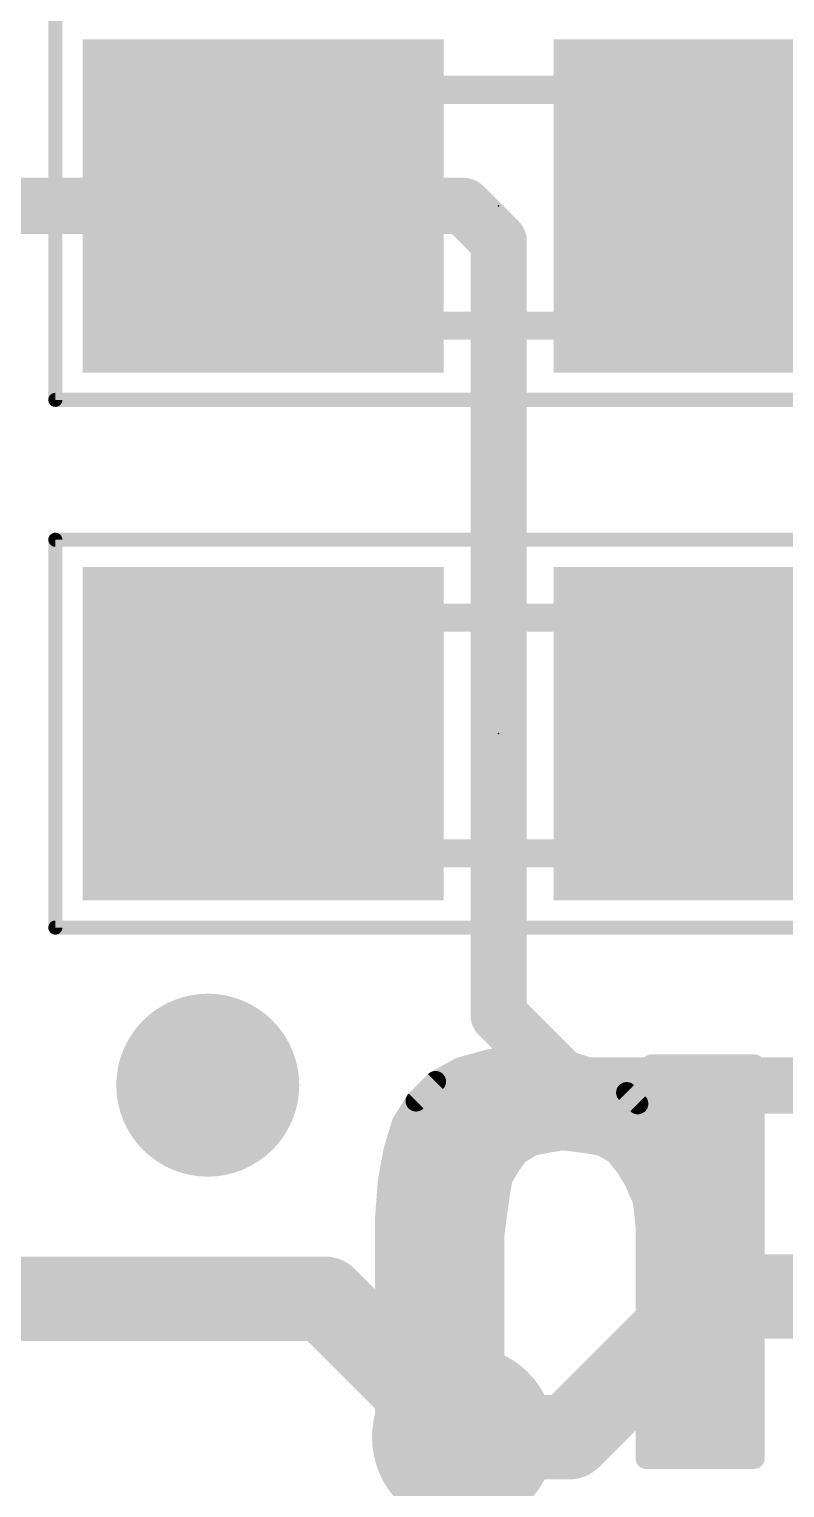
# Model space of a CAD drawing. Extents: x -38 to 69, y -13 to 33.
# Drawn here: x 5.93 to 8.65, y 12.52 to 17.78 of the extents above; entities that cross this region are included whole.
import ezdxf

# ---------------------------------------------------------------- set-up
doc = ezdxf.new("R2010")
doc.units = 0
for name, color, linetype in [('1', 12, 'CONTINUOUS'), ('16', 132, 'CONTINUOUS'), ('18', 110, 'CONTINUOUS'), ('22', 40, 'CONTINUOUS'), ('23', 53, 'CONTINUOUS'), ('29', 253, 'CONTINUOUS'), ('31', 253, 'CONTINUOUS'), ('39', 12, 'CONTINUOUS'), ('51', 53, 'CONTINUOUS')]:
    doc.layers.add(name, color=color, linetype=linetype)

# ---------------------------------------------------------------- blocks, each defined once
blk = doc.blocks.new('RECT')
blk.add_solid([(-0.5, -0.5), (0.5, -0.5), (-0.5, 0.5), (0.5, 0.5)])
blk = doc.blocks.new('ROUNDV')
at = {"const_width": 0.5}
blk.add_lwpolyline([(0, -0.25, 1), (0, 0.25, 1), (0, -0.25)], format="xyb", dxfattribs=at)

msp = doc.modelspace()

# ---------------------------------------------------------------- linework, layer by layer
at = {"layer": '1'}
for points, const_width in [([(4.953, 17.145), (6.77, 17.145)], 0.2032), ([(7.493, 17.145), (6.77, 17.145)], 0.2032), ([(7.62, 17.018), (7.493, 17.145)], 0.2032), ([(8.47, 17.145), (9.271, 17.145)], 0.2032), ([(7.62, 14.224), (7.62, 17.018)], 0.2032), ([(8.47, 15.24), (9.271, 15.24)], 0.3048), ([(7.874, 13.97), (7.62, 14.224)], 0.2032), ([(7.874, 13.97), (10.287, 13.97)], 0.2032), ([(5.08, 13.2), (6.993, 13.2)], 0.3048), ([(6.993, 13.2), (7.493, 12.7)], 0.3048)]:
    msp.add_lwpolyline(points, dxfattribs=dict(at, const_width=const_width))
for points, const_width in [([(6.77, 17.1958, 1), (6.77, 17.0942)], 0.1016), ([(6.77, 17.0942, 1), (6.77, 17.1958)], 0.1016), ([(7.5289, 17.1809, 1), (7.4571, 17.1091)], 0.1016), ([(7.493, 17.0942, 1), (7.493, 17.1958)], 0.1016), ([(8.47, 17.1958, 1), (8.47, 17.0942)], 0.1016), ([(7.6708, 17.018, 1), (7.5692, 17.018)], 0.1016), ([(7.5841, 16.9821, 1), (7.6559, 17.0539)], 0.1016), ([(8.47, 15.3162, 1), (8.47, 15.1638)], 0.1524), ([(7.6559, 14.2599, 1), (7.5841, 14.1881)], 0.1016), ([(7.5692, 14.224, 1), (7.6708, 14.224)], 0.1016), ([(7.874, 14.0208, 1), (7.874, 13.9192)], 0.1016), ([(7.8381, 13.9341, 1), (7.9099, 14.0059)], 0.1016), ([(7.0469, 13.2539, 1), (6.9391, 13.1461)], 0.1524), ([(6.993, 13.1238, 1), (6.993, 13.2762)], 0.1524), ([(7.4391, 12.6461, 1), (7.5469, 12.7539)], 0.1524)]:
    msp.add_lwpolyline(points, format="xyb", dxfattribs=dict(at, const_width=const_width))
at = {"layer": '16', "const_width": 0.3048}
for points in [[(7.874, 12.7), (8.382, 13.208)], [(8.382, 13.208), (12.7, 13.208)], [(7.874, 12.7), (7.493, 12.7)]]:
    msp.add_lwpolyline(points, dxfattribs=at)
at = {"layer": '16', "const_width": 0.1524}
for points in [[(8.382, 13.2842, 1), (8.382, 13.1318)], [(8.4359, 13.1541, 1), (8.3281, 13.2619)], [(7.493, 12.7762, 1), (7.493, 12.6238)], [(7.874, 12.6238, 1), (7.874, 12.7762)], [(7.8201, 12.7539, 1), (7.9279, 12.6461)]]:
    msp.add_lwpolyline(points, format="xyb", dxfattribs=at)
at = {"layer": '22', "const_width": 0.0762}
for points in [[(7.732, 14.074), (7.592, 14.064)], [(7.792, 14.074), (7.732, 14.074)], [(7.852, 14.064), (7.792, 14.074)], [(7.482, 14.034), (7.392, 13.984)], [(7.592, 14.064), (7.482, 14.034)], [(7.972, 14.024), (7.852, 14.064)], [(8.032, 13.984), (7.972, 14.024)], [(8.542, 14.044), (8.172, 14.044)], [(8.172, 14.044), (8.172, 13.844)], [(8.542, 12.624), (8.542, 14.044)], [(7.392, 13.984), (7.322, 13.914)], [(7.4582, 14.0208), (7.9768, 14.0208)], [(8.082, 13.944), (8.032, 13.984)], [(8.172, 14.0208), (8.542, 14.0208)], [(7.3526, 13.9446), (8.0813, 13.9446)], [(8.122, 13.904), (8.082, 13.944)], [(8.172, 13.9446), (8.542, 13.9446)], [(7.322, 13.914), (7.272, 13.834)], [(7.2935, 13.8684), (8.1457, 13.8684)], [(8.162, 13.844), (8.122, 13.904)], [(8.172, 13.8684), (8.542, 13.8684)], [(7.272, 13.834), (7.242, 13.734)], [(8.172, 13.844), (8.162, 13.844)], [(7.2595, 13.7922), (8.542, 13.7922)], [(7.742, 13.754), (7.792, 13.764)], [(7.792, 13.764), (7.852, 13.774)], [(7.852, 13.774), (7.932, 13.764)], [(7.932, 13.764), (7.992, 13.754)], [(7.242, 13.734), (7.222, 13.624)], [(7.2387, 13.716), (7.686, 13.716)], [(7.662, 13.684), (7.692, 13.724)], [(7.692, 13.724), (7.742, 13.754)], [(7.992, 13.754), (8.042, 13.724)], [(8.042, 13.724), (8.082, 13.674)], [(8.0484, 13.716), (8.542, 13.716)], [(7.632, 13.634), (7.662, 13.684)], [(8.082, 13.674), (8.112, 13.624)], [(7.222, 13.624), (7.212, 13.494)], [(7.2249, 13.6398), (7.6355, 13.6398)], [(7.622, 13.574), (7.632, 13.634)], [(8.1025, 13.6398), (8.542, 13.6398)], [(8.112, 13.624), (8.142, 13.554)], [(7.2174, 13.5636), (7.6205, 13.5636)], [(7.612, 13.504), (7.622, 13.574)], [(8.1379, 13.5636), (8.542, 13.5636)], [(8.142, 13.554), (8.152, 13.464)], [(7.602, 13.424), (7.612, 13.504)], [(7.212, 13.494), (7.212, 12.624)], [(7.212, 13.4874), (7.6099, 13.4874)], [(8.1494, 13.4874), (8.542, 13.4874)], [(8.152, 13.464), (8.152, 12.624)], [(7.212, 13.4112), (7.602, 13.4112)], [(7.602, 12.624), (7.602, 13.424)], [(8.152, 13.4112), (8.542, 13.4112)], [(7.212, 13.335), (7.602, 13.335)], [(8.152, 13.335), (8.542, 13.335)], [(7.212, 13.2588), (7.602, 13.2588)], [(8.152, 13.2588), (8.542, 13.2588)], [(7.212, 13.1826), (7.602, 13.1826)], [(8.152, 13.1826), (8.542, 13.1826)], [(7.212, 13.1064), (7.602, 13.1064)], [(8.152, 13.1064), (8.542, 13.1064)], [(7.212, 13.0302), (7.602, 13.0302)], [(8.152, 13.0302), (8.542, 13.0302)], [(7.212, 12.954), (7.602, 12.954)], [(8.152, 12.954), (8.542, 12.954)], [(7.212, 12.8778), (7.602, 12.8778)], [(8.152, 12.8778), (8.542, 12.8778)], [(7.212, 12.8016), (7.602, 12.8016)], [(8.152, 12.8016), (8.542, 12.8016)], [(7.212, 12.7254), (7.602, 12.7254)], [(8.152, 12.7254), (8.542, 12.7254)], [(7.212, 12.6492), (7.602, 12.6492)], [(7.212, 12.624), (7.602, 12.624)], [(8.152, 12.6492), (8.542, 12.6492)], [(8.152, 12.624), (8.542, 12.624)]]:
    msp.add_lwpolyline(points, dxfattribs=at)
at = {"layer": '22', "const_width": 0.0381}
for points in [[(7.732, 14.093, 1), (7.732, 14.0549)], [(7.7334, 14.055, 1), (7.7306, 14.093)], [(7.7951, 14.0928, 1), (7.7889, 14.0552)], [(7.792, 14.0549, 1), (7.792, 14.093)], [(7.477, 14.0524, 1), (7.487, 14.0156)], [(7.4913, 14.0173, 1), (7.4727, 14.0507)], [(7.5906, 14.083, 1), (7.5934, 14.045)], [(7.597, 14.0456, 1), (7.587, 14.0824)], [(7.858, 14.0821, 1), (7.846, 14.0459)], [(7.8489, 14.0452, 1), (7.8551, 14.0828)], [(7.9826, 14.0399, 1), (7.9614, 14.0081)], [(7.966, 14.0059, 1), (7.978, 14.0421)], [(8.172, 14.0631, 1), (8.172, 14.025)], [(8.1911, 14.044, 1), (8.153, 14.044)], [(8.561, 14.044, 1), (8.5229, 14.044)], [(8.542, 14.025, 1), (8.542, 14.0631)], [(7.3827, 14.0007, 1), (7.4013, 13.9673)], [(7.4055, 13.9705, 1), (7.3785, 13.9975)], [(7.4582, 14.0399, 1), (7.4582, 14.0018)], [(7.9768, 14.0018, 1), (7.9768, 14.0399)], [(8.0439, 13.9989, 1), (8.0201, 13.9691)], [(8.0214, 13.9681, 1), (8.0426, 13.9999)], [(8.172, 14.0399, 1), (8.172, 14.0018)], [(8.542, 14.0018, 1), (8.542, 14.0399)], [(7.3526, 13.9637, 1), (7.3526, 13.9256)], [(8.0955, 13.9575, 1), (8.0685, 13.9305)], [(8.0701, 13.9291, 1), (8.0939, 13.9589)], [(8.0813, 13.9256, 1), (8.0813, 13.9637)], [(8.172, 13.9637, 1), (8.172, 13.9256)], [(8.542, 13.9256, 1), (8.542, 13.9637)], [(7.2935, 13.8875, 1), (7.2935, 13.8494)], [(7.3085, 13.9275, 1), (7.3355, 13.9005)], [(7.3382, 13.9039, 1), (7.3058, 13.9241)], [(8.1379, 13.9146, 1), (8.1061, 13.8934)], [(8.1085, 13.8905, 1), (8.1355, 13.9175)], [(8.1457, 13.8494, 1), (8.1457, 13.8875)], [(8.172, 13.8875, 1), (8.172, 13.8494)], [(8.542, 13.8494, 1), (8.542, 13.8875)], [(7.2558, 13.8441, 1), (7.2882, 13.8239)], [(7.2902, 13.8285, 1), (7.2538, 13.8395)], [(8.162, 13.8631, 1), (8.162, 13.825)], [(8.1461, 13.8334, 1), (8.1779, 13.8546)], [(8.153, 13.844, 1), (8.1911, 13.844)], [(8.172, 13.825, 1), (8.172, 13.8631)], [(7.2595, 13.8113, 1), (7.2595, 13.7732)], [(7.7889, 13.7828, 1), (7.7951, 13.7452)], [(7.7957, 13.7453, 1), (7.7883, 13.7827)], [(7.8544, 13.7929, 1), (7.8496, 13.7551)], [(7.8551, 13.7552, 1), (7.8489, 13.7928)], [(7.9351, 13.7828, 1), (7.9289, 13.7452)], [(7.9296, 13.7451, 1), (7.9344, 13.7829)], [(8.542, 13.7732, 1), (8.542, 13.8113)], [(7.2387, 13.7351, 1), (7.2387, 13.697)], [(7.2238, 13.7395, 1), (7.2602, 13.7285)], [(7.2607, 13.7306, 1), (7.2233, 13.7374)], [(7.6822, 13.7403, 1), (7.7018, 13.7077)], [(7.7072, 13.7126, 1), (7.6768, 13.7354)], [(7.686, 13.697, 1), (7.686, 13.7351)], [(7.7383, 13.7727, 1), (7.7457, 13.7353)], [(7.7518, 13.7377, 1), (7.7322, 13.7703)], [(8.0018, 13.7703, 1), (7.9822, 13.7377)], [(7.9889, 13.7352, 1), (7.9951, 13.7728)], [(8.0569, 13.7359, 1), (8.0271, 13.7121)], [(8.0484, 13.7351, 1), (8.0484, 13.697)], [(8.0322, 13.7077, 1), (8.0518, 13.7403)], [(8.542, 13.697, 1), (8.542, 13.7351)], [(7.6468, 13.6954, 1), (7.6772, 13.6726)], [(7.6783, 13.6742, 1), (7.6457, 13.6938)], [(8.0983, 13.6838, 1), (8.0657, 13.6642)], [(8.0671, 13.6621, 1), (8.0969, 13.6859)], [(7.241, 13.6225, 1), (7.203, 13.6255)], [(7.2033, 13.6274, 1), (7.2407, 13.6206)], [(7.2249, 13.6589, 1), (7.2249, 13.6208)], [(7.6157, 13.6438, 1), (7.6483, 13.6242)], [(7.6508, 13.6309, 1), (7.6132, 13.6371)], [(7.6355, 13.6208, 1), (7.6355, 13.6589)], [(8.1025, 13.6589, 1), (8.1025, 13.6208)], [(8.1295, 13.6315, 1), (8.0945, 13.6165)], [(8.0957, 13.6142, 1), (8.1283, 13.6338)], [(8.542, 13.6208, 1), (8.542, 13.6589)], [(7.2174, 13.5827, 1), (7.2174, 13.5446)], [(7.6032, 13.5771, 1), (7.6408, 13.5709)], [(7.6409, 13.5713, 1), (7.6031, 13.5767)], [(7.6205, 13.5446, 1), (7.6205, 13.5827)], [(8.1379, 13.5827, 1), (8.1379, 13.5446)], [(8.1609, 13.5561, 1), (8.1231, 13.5519)], [(8.542, 13.5446, 1), (8.542, 13.5827)], [(7.6309, 13.5016, 1), (7.5931, 13.5064)], [(8.1245, 13.5465, 1), (8.1595, 13.5615)], [(7.2311, 13.494, 1), (7.193, 13.494)], [(7.212, 13.5065, 1), (7.212, 13.4684)], [(7.193, 13.4955, 1), (7.231, 13.4925)], [(7.5931, 13.5067, 1), (7.6309, 13.5013)], [(7.6099, 13.4684, 1), (7.6099, 13.5065)], [(8.1494, 13.5065, 1), (8.1494, 13.4684)], [(8.1711, 13.464, 1), (8.133, 13.464)], [(8.1331, 13.4619, 1), (8.1709, 13.4661)], [(8.542, 13.4684, 1), (8.542, 13.5065)], [(7.212, 13.4303, 1), (7.212, 13.3922)], [(7.5831, 13.4264, 1), (7.6209, 13.4216)], [(7.6211, 13.424, 1), (7.583, 13.424)], [(7.602, 13.3922, 1), (7.602, 13.4303)], [(8.152, 13.4303, 1), (8.152, 13.3922)], [(8.542, 13.3922, 1), (8.542, 13.4303)], [(7.212, 13.3541, 1), (7.212, 13.316)], [(7.602, 13.316, 1), (7.602, 13.3541)], [(8.152, 13.3541, 1), (8.152, 13.316)], [(8.542, 13.316, 1), (8.542, 13.3541)], [(7.212, 13.2779, 1), (7.212, 13.2398)], [(7.602, 13.2398, 1), (7.602, 13.2779)], [(8.152, 13.2779, 1), (8.152, 13.2398)], [(8.542, 13.2398, 1), (8.542, 13.2779)], [(7.212, 13.2017, 1), (7.212, 13.1636)], [(7.602, 13.1636, 1), (7.602, 13.2017)], [(8.152, 13.2017, 1), (8.152, 13.1636)], [(8.542, 13.1636, 1), (8.542, 13.2017)], [(7.212, 13.1255, 1), (7.212, 13.0874)], [(7.602, 13.0874, 1), (7.602, 13.1255)], [(8.152, 13.1255, 1), (8.152, 13.0874)], [(8.542, 13.0874, 1), (8.542, 13.1255)], [(7.212, 13.0493, 1), (7.212, 13.0112)], [(7.602, 13.0112, 1), (7.602, 13.0493)], [(8.152, 13.0493, 1), (8.152, 13.0112)], [(8.542, 13.0112, 1), (8.542, 13.0493)], [(7.212, 12.9731, 1), (7.212, 12.935)], [(7.602, 12.935, 1), (7.602, 12.9731)], [(8.152, 12.9731, 1), (8.152, 12.935)], [(8.542, 12.935, 1), (8.542, 12.9731)], [(7.212, 12.8969, 1), (7.212, 12.8588)], [(7.602, 12.8588, 1), (7.602, 12.8969)], [(8.152, 12.8969, 1), (8.152, 12.8588)], [(8.542, 12.8588, 1), (8.542, 12.8969)], [(7.212, 12.8207, 1), (7.212, 12.7826)], [(7.602, 12.7826, 1), (7.602, 12.8207)], [(8.152, 12.8207, 1), (8.152, 12.7826)], [(8.542, 12.7826, 1), (8.542, 12.8207)], [(7.212, 12.7445, 1), (7.212, 12.7064)], [(7.602, 12.7064, 1), (7.602, 12.7445)], [(8.152, 12.7445, 1), (8.152, 12.7064)], [(8.542, 12.7064, 1), (8.542, 12.7445)], [(7.212, 12.6683, 1), (7.212, 12.6302)], [(7.212, 12.6431, 1), (7.212, 12.605)], [(7.193, 12.624, 1), (7.2311, 12.624)], [(7.583, 12.624, 1), (7.6211, 12.624)], [(7.602, 12.6302, 1), (7.602, 12.6683)], [(7.602, 12.605, 1), (7.602, 12.6431)], [(8.152, 12.6683, 1), (8.152, 12.6302)], [(8.152, 12.6431, 1), (8.152, 12.605)], [(8.133, 12.624, 1), (8.1711, 12.624)], [(8.5229, 12.624, 1), (8.561, 12.624)], [(8.542, 12.6302, 1), (8.542, 12.6683)], [(8.542, 12.605, 1), (8.542, 12.6431)]]:
    msp.add_lwpolyline(points, format="xyb", dxfattribs=at)
at = {"layer": '23'}
for p in [(7.62, 17.145), (7.62, 15.24)]:
    msp.add_point(p, dxfattribs=at)
at = {"layer": '39', "const_width": 0.0508}
for points in [[(6.02, 16.445), (6.02, 17.845)], [(9.22, 16.445), (6.02, 16.445)], [(6.02, 14.54), (6.02, 15.94)], [(6.02, 15.94), (9.22, 15.94)], [(9.22, 14.54), (6.02, 14.54)]]:
    msp.add_lwpolyline(points, dxfattribs=at)
at = {"layer": '39', "const_width": 0.0254}
for points in [[(6.02, 16.4577, 1), (6.02, 16.4323)], [(6.0073, 16.445, 1), (6.0327, 16.445)], [(6.0327, 15.94, 1), (6.0073, 15.94)], [(6.02, 15.9527, 1), (6.02, 15.9273)], [(6.02, 14.5527, 1), (6.02, 14.5273)], [(6.0073, 14.54, 1), (6.0327, 14.54)]]:
    msp.add_lwpolyline(points, format="xyb", dxfattribs=at)
at = {"layer": '51', "const_width": 0.1016}
for points in [[(7.976, 17.564), (7.264, 17.564)], [(7.976, 16.713), (7.264, 16.713)], [(7.976, 15.659), (7.264, 15.659)], [(7.976, 14.808), (7.264, 14.808)]]:
    msp.add_lwpolyline(points, dxfattribs=at)
at = {"layer": '51', "const_width": 0.0508}
for points in [[(7.264, 17.5894, 1), (7.264, 17.5386)], [(7.976, 17.5386, 1), (7.976, 17.5894)], [(7.264, 16.7384, 1), (7.264, 16.6876)], [(7.976, 16.6876, 1), (7.976, 16.7384)], [(7.264, 15.6844, 1), (7.264, 15.6336)], [(7.976, 15.6336, 1), (7.976, 15.6844)], [(7.264, 14.8334, 1), (7.264, 14.7826)], [(7.976, 14.7826, 1), (7.976, 14.8334)]]:
    msp.add_lwpolyline(points, format="xyb", dxfattribs=at)

# ---------------------------------------------------------------- block references
at = {"layer": '1', "xscale": 1.1, "rotation": 180}
for p in [(6.77, 17.145), (8.47, 17.145), (6.77, 15.24), (8.47, 15.24)]:
    msp.add_blockref('RECT', p, dxfattribs=at)
at = {"layer": '18', "xscale": 0.6604, "yscale": 0.6604}
for p in [(6.57, 13.971), (6.57, 13.971), (7.493, 12.7), (7.493, 12.7)]:
    msp.add_blockref('ROUNDV', p, dxfattribs=at)
at = {"layer": '29', "xscale": 1.3032, "yscale": 1.2032, "rotation": 180}
for p in [(6.77, 17.145), (8.47, 17.145), (6.77, 15.24), (8.47, 15.24)]:
    msp.add_blockref('RECT', p, dxfattribs=at)
at = {"layer": '31', "xscale": 1.1, "rotation": 180}
for p in [(6.77, 17.145), (8.47, 17.145), (6.77, 15.24), (8.47, 15.24)]:
    msp.add_blockref('RECT', p, dxfattribs=at)
at = {"layer": '51', "xscale": 0.5001, "yscale": 0.95, "rotation": 180}
for p in [(7.0398, 17.1399), (8.2081, 17.1399), (7.0398, 15.2349), (8.2081, 15.2349)]:
    msp.add_blockref('RECT', p, dxfattribs=at)

doc.saveas('drawing.dxf')
